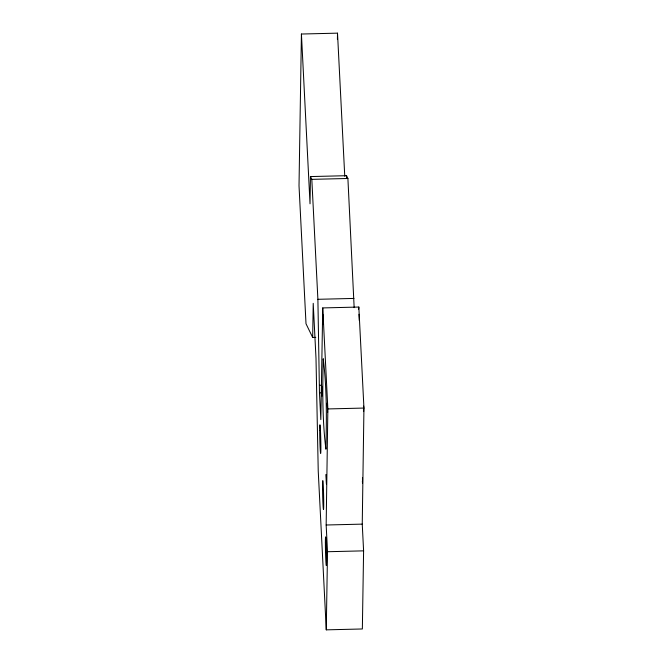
<?xml version="1.0" encoding="UTF-8"?>
<svg xmlns="http://www.w3.org/2000/svg" width="663" height="663" viewBox="0 0 663 663"><rect width="100%" height="100%" fill="white"/><g stroke="black" fill="none" stroke-linecap="round" stroke-linejoin="round"><path stroke-width="0.99" d="M344.76 176.3L337.508 33.15L301.425 34.028L299.013 185.723L306.008 323.751L312.671 337.442L315.762 337.368M354.158 307.64L347.901 178.48L346.542 175.695L310.458 176.573L310.027 203.814L301.425 34.028M312.671 337.442L313.218 303.322L316.002 358.302L318.232 471.012L326.271 629.85L362.354 628.972L363.597 550.854L362.247 524.126L363.946 408.06L358.824 307.044L322.74 307.922L320.826 419.613L319.467 392.894L317.892 299.303L311.817 179.358L310.458 176.573M326.271 629.85L327.514 551.724L326.163 525.005L327.862 408.938L322.74 307.922M337.409 39.341L337.508 33.15M346.509 177.717L346.542 175.695M363.672 411.59L363.672 406.079M358.65 309.149L358.824 307.044M311.817 179.358L347.901 178.48M317.892 299.303L353.976 298.425M319.591 385.302L321.654 385.253M319.467 392.894L321.53 392.844M327.862 408.938L363.946 408.06M326.163 525.005L362.247 524.126M327.514 551.724L363.597 550.854M359.014 314.262L359.263 320.478M362.346 481.388L362.537 483.103L362.537 477.592M322.848 314.884L323.13 324.381L322.848 314.884M321.712 386.388L321.994 395.894L321.712 386.388M323.246 358.89C322.549 388.924 322.201 419.447 325.906 449.199C326.602 419.165 326.95 388.642 323.246 358.89M327.307 402.971L327.588 412.469L327.307 402.971M326.171 474.476L326.453 483.982L326.171 474.476M319.707 430.527A14.445 0.472 88.6 0 0 320.594 453.368A14.445 0.472 88.6 0 0 320.577 433.113A14.445 0.472 88.6 0 0 319.707 430.527M322.541 486.592A14.445 0.472 88.6 0 0 323.428 509.424A14.445 0.472 88.6 0 0 323.42 489.178A14.445 0.472 88.6 0 0 322.541 486.592M325.384 542.649A14.445 0.472 88.6 0 0 326.271 565.481A14.445 0.472 88.6 0 0 326.254 545.235A14.445 0.472 88.6 0 0 325.384 542.649"/></g></svg>
